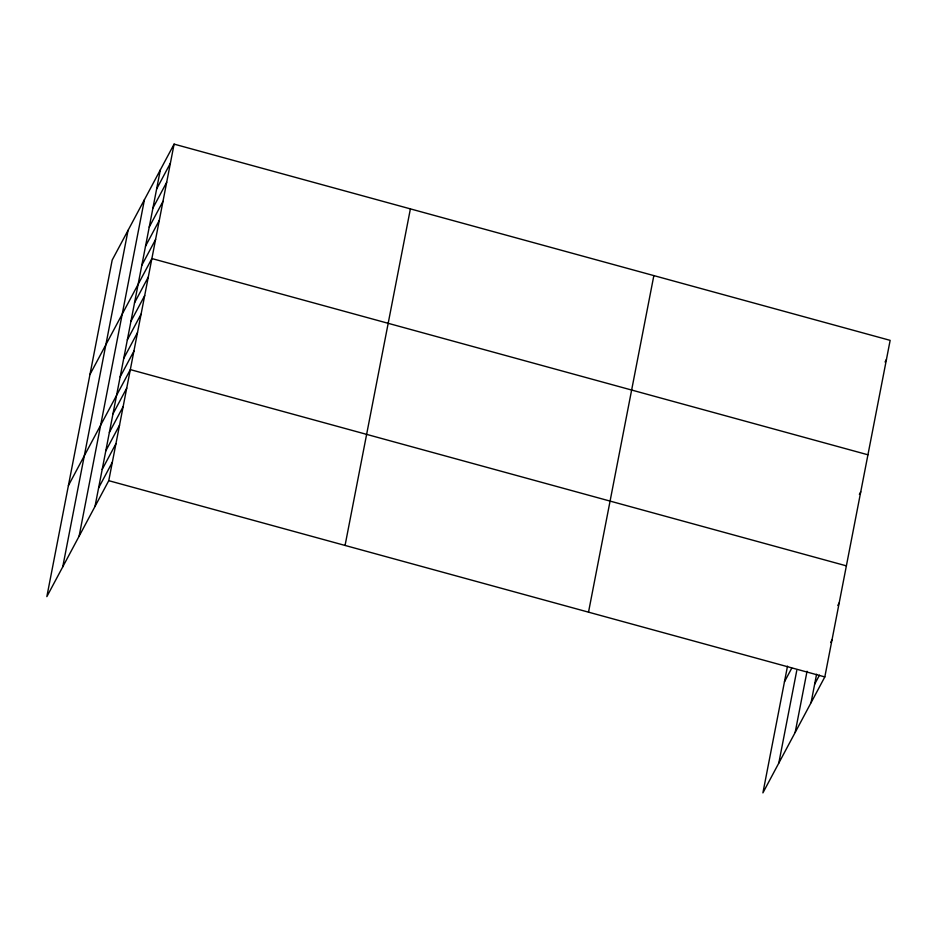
<?xml version="1.0" encoding="UTF-8"?>
<svg xmlns="http://www.w3.org/2000/svg" width="937" height="937" viewBox="0 0 937 937"><rect width="100%" height="100%" fill="white"/><g stroke="black" fill="none" stroke-linecap="round" stroke-linejoin="round"><path stroke-width="1.41" d="M62.744 566.873L128.064 230.326M79.106 536.21L144.439 199.663M95 506.46L160.332 169.902M174.095 144.122L112.182 260.076L46.85 596.635L108.762 480.681L174.095 144.122L890.15 340.365L824.818 676.924L762.905 792.878L787.502 666.148M345.062 545.439L410.394 208.881M588.518 612.154L653.85 275.607M778.799 763.116L796.755 670.564M795.162 732.465L807.05 671.232M811.055 702.703L816.584 674.23M156.631 188.981L170.393 163.19M152.93 208.049L166.692 182.27M149.217 227.117L162.991 201.338M145.516 246.197L159.29 220.406M141.815 265.265L155.589 239.485M89.964 374.507L151.888 258.553L867.943 454.796M134.518 302.838L148.292 277.059M130.934 321.356L144.696 295.577M127.338 339.862L141.1 314.082M123.743 358.379L137.505 332.588M120.147 376.885L133.921 351.106M68.413 485.565L130.325 369.611L846.38 565.854M112.967 413.908L126.729 388.129M109.371 432.414L123.134 406.635M105.776 450.931L119.549 425.14M102.18 469.437L115.954 443.658M98.596 487.943L112.358 462.164M885.067 362.022L886.449 359.445M859.37 494.396L860.752 491.82M784.468 681.808L791.742 668.175M837.819 605.454L839.189 602.878M830.627 642.477L832.009 639.901M814.651 684.186L819.465 675.167M108.762 480.681L824.818 676.924"/></g></svg>
